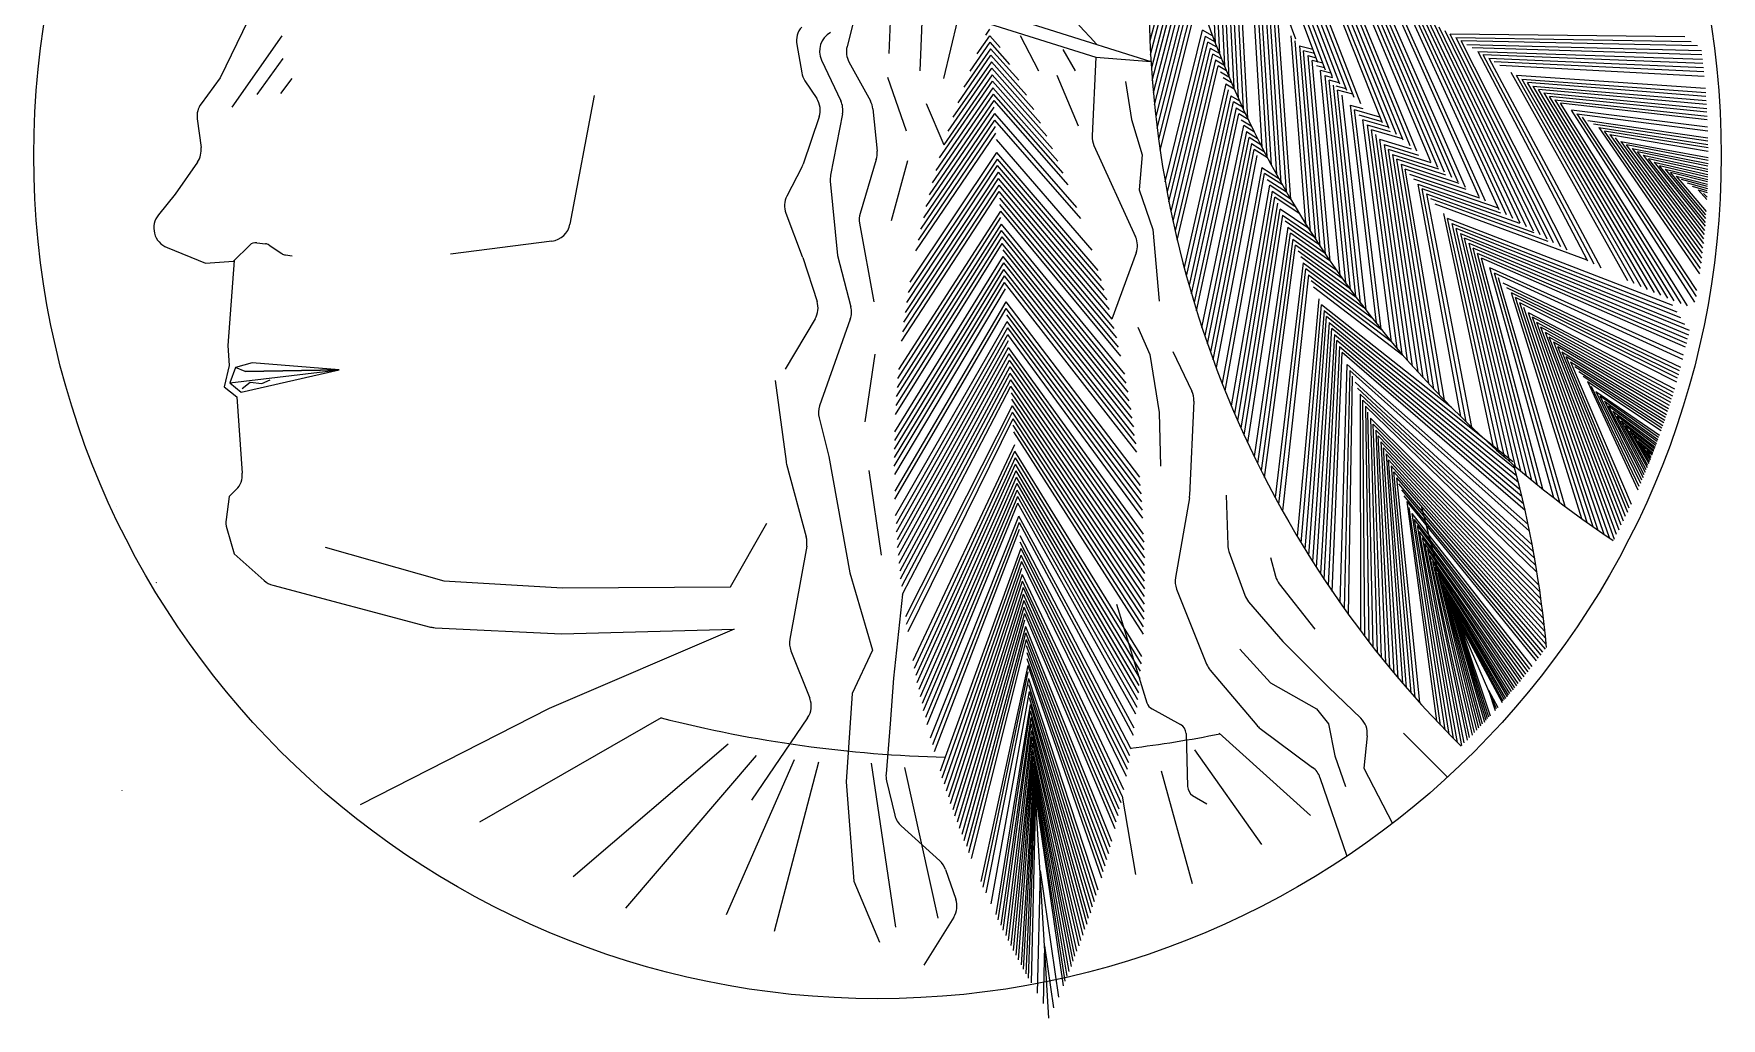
# Model space of a CAD drawing. Header units: metres. Extents: x -4 to 4, y -4.09 to 4.
# Drawn here: x -4 to 4, y -4.09 to 0.58 of the extents above; entities that cross this region are included whole.
import ezdxf

# ---------------------------------------------------------------- set-up
doc = ezdxf.new("R2010")
doc.units = ezdxf.units.M

msp = doc.modelspace()

# ---------------------------------------------------------------- linework, layer by layer
at = {"layer": '1', "color": 3}
for p, q in [((-2.733804, 1.716136), (1.29632, 0.445976)), ((-2.708936, 1.64539), (1.034698, 0.465522)), ((1.983606, 0.550928), (1.749345, 1.183522)), ((2.088061, 0.441271), (1.82767, 1.134237)), ((1.853779, 1.117808), (2.122443, 0.406594)), ((2.156639, 0.372767), (1.879888, 1.101379)), ((1.905996, 1.084951), (2.190666, 0.339745)), ((2.224539, 0.307486), (1.932105, 1.068522)), ((1.958213, 1.052094), (2.258271, 0.275954)), ((1.578425, 1.011879), (1.600302, 0.535327)), ((1.622392, 0.478889), (1.598504, 0.988462)), ((1.618584, 0.965044), (1.644499, 0.424336)), ((2.291874, 0.245115), (1.984322, 1.035665)), ((2.062648, 0.98638), (2.392009, 0.156474)), ((2.425193, 0.128133), (2.088756, 0.969951)), ((1.39384, 0.933897), (1.291391, 0.542746)), ((1.294478, 0.478038), (1.406092, 0.905587)), ((1.666634, 0.371486), (1.638663, 0.941627)), ((1.658743, 0.91821), (1.688805, 0.320188)), ((1.711019, 0.27031), (1.678822, 0.894792)), ((2.114865, 0.953523), (2.458291, 0.100358)), ((2.491311, 0.07313), (2.140973, 0.937094)), ((2.167082, 0.920665), (2.524258, 0.04643)), ((2.557139, 0.020241), (2.19319, 0.904237)), ((-2.897773, 0.820383), (-3.116743, 0.368757)), ((-0.071265, 0.80354), (-0.14442, 0.516146)), ((1.418345, 0.877278), (1.298256, 0.415587)), ((1.302659, 0.35514), (1.430598, 0.848968)), ((1.44285, 0.820659), (1.307638, 0.296488)), ((1.698902, 0.871375), (1.733284, 0.221739)), ((1.755604, 0.174375), (1.718981, 0.847958)), ((2.622715, -0.030664), (2.245408, 0.87138)), ((2.271516, 0.854951), (2.65542, -0.055407)), ((2.688075, -0.079696), (2.297625, 0.838523)), ((2.323733, 0.822094), (2.720681, -0.10354)), ((2.753243, -0.126952), (2.349842, 0.805666)), ((0.064919, 0.768013), (0.053077, 0.483804)), ((1.313146, 0.239456), (1.455103, 0.792349)), ((1.467355, 0.76404), (1.319148, 0.183895)), ((1.325612, 0.129678), (1.479608, 0.73573)), ((1.822941, 0.038725), (1.77922, 0.777706)), ((1.799299, 0.754288), (1.845525, -0.004572)), ((1.868183, -0.047001), (1.819379, 0.730871)), ((2.37595, 0.789237), (2.785762, -0.149942)), ((2.428167, 0.75638), (2.850683, -0.194691)), ((2.883087, -0.216468), (2.454276, 0.739951)), ((0.212945, 0.708803), (0.201102, 0.400909)), ((0.378734, 0.643672), (0.313602, 0.365383)), ((1.491861, 0.707421), (1.33251, 0.076694)), ((1.339818, 0.024847), (1.504113, 0.679111)), ((1.839458, 0.707454), (1.890917, -0.088612)), ((1.91373, -0.129449), (1.859537, 0.684037)), ((1.879617, 0.660619), (1.936623, -0.169549)), ((2.947794, -0.258868), (2.506493, 0.707094)), ((2.532602, 0.690666), (2.980097, -0.279505)), ((3.012369, -0.299777), (2.55871, 0.674237)), ((2.584819, 0.657809), (3.044609, -0.319688)), ((3.076819, -0.339246), (2.610927, 0.64138)), ((-2.824547, 0.566698), (-3.061388, 0.229199)), ((0.473025, 0.482152), (0.532489, 0.567662)), ((0.530431, 0.598157), (0.511529, 0.570989)), ((0.581832, 0.512276), (0.532489, 0.567662)), ((0.67608, 0.568144), (0.762948, 0.401647)), ((1.364009, -0.124653), (1.540871, 0.594183)), ((1.553124, 0.565873), (1.372773, -0.172692)), ((1.588001, 0.567658), (1.540871, 0.594183)), ((1.553124, 0.565873), (1.598397, 0.540289)), ((1.959598, -0.208948), (1.899696, 0.637202)), ((1.959935, 0.56695), (2.029026, -0.323246)), ((2.637036, 0.624952), (3.108999, -0.358457)), ((3.141149, -0.377324), (2.663145, 0.608523)), ((2.689253, 0.592095), (3.173268, -0.395854)), ((3.82773, 0.562098), (2.715362, 0.575666)), ((3.205357, -0.414052), (2.715362, 0.575666)), ((-0.382676, 0.525443), (-0.359118, 0.391951)), ((0.536192, 0.506078), (0.409056, 0.322987)), ((0.439208, 0.39998), (0.53434, 0.53687)), ((0.627953, 0.431732), (0.534341, 0.53687)), ((0.536192, 0.506078), (0.669256, 0.356515)), ((0.878772, 0.502993), (0.936684, 0.401647)), ((1.381864, -0.219926), (1.565377, 0.537564)), ((1.577629, 0.509254), (1.39127, -0.2664)), ((1.40098, -0.312158), (1.589882, 0.480945)), ((1.609028, 0.512792), (1.565377, 0.537564)), ((1.577629, 0.509254), (1.619898, 0.485161)), ((1.631014, 0.457392), (1.589882, 0.480945)), ((2.05234, -0.360136), (1.980014, 0.543533)), ((2.000094, 0.520116), (2.064216, 0.504728)), ((2.000094, 0.520116), (2.075739, -0.396459)), ((2.071955, 0.484132), (2.020173, 0.496698)), ((2.099226, -0.432238), (2.020173, 0.496698)), ((2.74147, 0.559237), (3.237416, -0.431922)), ((2.741471, 0.559237), (3.857942, 0.540891)), ((3.887845, 0.51957), (2.767579, 0.542809)), ((3.269443, -0.449469), (2.767579, 0.542809)), ((2.793688, 0.52638), (3.905826, 0.498427)), ((3.908412, 0.477726), (2.819796, 0.509952)), ((2.845905, 0.493523), (3.910871, 0.457155)), ((2.845905, 0.493523), (3.365336, -0.50021)), ((-2.818626, 0.46012), (-2.942968, 0.28841)), ((-0.265113, 0.452393), (-0.173967, 0.258707)), ((-0.135132, 0.443286), (-0.033767, 0.258987)), ((0.334557, 0.11426), (0.541748, 0.413703)), ((0.539896, 0.444495), (0.357163, 0.18076)), ((0.381873, 0.250156), (0.538044, 0.475287)), ((0.706726, 0.285509), (0.538044, 0.475287)), ((0.539896, 0.444495), (0.74105, 0.217931)), ((0.772727, 0.153212), (0.541748, 0.413703)), ((1.034698, 0.465522), (1.017431, 0.092782)), ((1.034698, 0.465522), (1.29632, 0.445976)), ((1.602134, 0.452635), (1.410985, -0.357235)), ((1.421276, -0.401668), (1.614387, 0.424326)), ((1.602135, 0.452635), (1.642383, 0.429479)), ((1.65401, 0.401418), (1.614387, 0.424326)), ((2.040252, 0.473281), (2.122799, -0.46749)), ((2.040253, 0.473281), (2.079668, 0.463606)), ((2.110835, 0.437323), (2.060332, 0.449864)), ((2.146459, -0.502234), (2.060332, 0.449864)), ((2.080412, 0.426446), (2.118565, 0.41686)), ((2.149919, 0.390461), (2.100491, 0.403029)), ((2.19404, -0.57026), (2.100491, 0.403029)), ((3.913206, 0.436721), (2.872013, 0.477095)), ((3.397234, -0.516504), (2.872013, 0.477095)), ((2.898122, 0.460666), (3.915417, 0.41643)), ((2.898122, 0.460666), (3.429097, -0.532494)), ((3.917507, 0.396289), (2.924231, 0.444238)), ((2.950339, 0.427809), (3.919477, 0.376305)), ((-3.116743, 0.368757), (-3.206668, 0.245109)), ((-2.777179, 0.365383), (-2.830468, 0.294331)), ((-0.343845, 0.353859), (-0.288087, 0.270222)), ((0.047156, 0.371304), (0.135971, 0.116699)), ((0.547303, 0.321329), (0.276811, -0.071627)), ((0.294581, -0.011638), (0.545451, 0.35212)), ((0.5436, 0.382912), (0.31377, 0.050236)), ((0.5436, 0.382912), (0.802136, 0.090916)), ((0.829572, 0.030709), (0.545452, 0.35212)), ((0.547303, 0.321328), (0.855267, -0.02768)), ((0.849816, 0.37993), (0.951162, 0.141043)), ((1.175572, 0.350974), (1.204528, 0.169999)), ((1.651145, 0.339397), (1.453781, -0.53139)), ((1.62664, 0.396016), (1.665905, 0.373201)), ((1.678074, 0.344821), (1.638892, 0.367707)), ((1.651145, 0.339397), (1.690526, 0.316272)), ((2.12057, 0.379612), (2.217961, -0.603572)), ((2.120571, 0.379612), (2.157666, 0.370064)), ((2.189217, 0.34354), (2.14065, 0.356194)), ((2.241968, -0.636434), (2.14065, 0.356194)), ((2.160729, 0.332777), (2.26606, -0.668858)), ((2.173065, 0.329523), (2.220923, 0.316896)), ((3.002556, 0.394952), (3.556181, -0.593484)), ((3.92469, 0.317358), (3.028665, 0.378523)), ((3.587853, -0.608005), (3.028665, 0.378523)), ((3.054773, 0.362095), (3.926202, 0.298068)), ((3.054773, 0.362095), (3.619483, -0.622241)), ((3.927605, 0.278968), (3.080882, 0.345666)), ((3.651067, -0.636194), (3.080882, 0.345666)), ((3.10699, 0.329238), (3.682605, -0.649868)), ((3.106991, 0.329238), (3.928902, 0.260066)), ((-1.343875, 0.283659), (-1.458114, -0.325615)), ((0.230708, 0.246962), (0.31377, 0.050236)), ((0.551007, 0.259745), (0.24497, -0.186773)), ((0.260314, -0.129945), (0.549155, 0.290537)), ((0.879412, -0.084467), (0.549155, 0.290537)), ((0.551007, 0.259745), (0.902162, -0.139831)), ((1.465137, -0.573526), (1.663398, 0.311088)), ((1.67565, 0.282778), (1.476743, -0.615145)), ((1.488593, -0.656271), (1.687903, 0.254469)), ((1.67565, 0.282778), (1.716316, 0.25863)), ((1.729675, 0.229519), (1.687903, 0.254469)), ((2.252792, 0.290128), (2.180809, 0.30936)), ((2.290238, -0.700855), (2.180809, 0.30936)), ((2.200888, 0.285943), (2.314501, -0.732436)), ((3.930095, 0.241368), (3.133099, 0.312809)), ((3.714095, -0.663265), (3.133099, 0.312809)), ((3.159207, 0.296381), (3.745535, -0.676388)), ((3.159208, 0.296381), (3.931187, 0.222883)), ((3.93218, 0.204617), (3.185316, 0.279952)), ((3.776922, -0.68924), (3.185316, 0.279952)), ((3.211425, 0.263524), (3.933077, 0.186578)), ((3.211425, 0.263524), (3.808255, -0.701822)), ((3.933881, 0.168772), (3.237533, 0.247095)), ((3.839531, -0.714137), (3.237533, 0.247095)), ((-3.224918, 0.173076), (-3.206952, 0.038337)), ((-0.276627, 0.182526), (-0.35308, -0.042055)), ((-0.16626, 0.197178), (-0.222473, -0.094107)), ((-0.021876, 0.22066), (-0.001945, 0.01962)), ((0.204916, -0.349698), (0.556563, 0.16737)), ((0.554711, 0.198162), (0.21735, -0.296531)), ((0.230677, -0.242259), (0.552859, 0.228954)), ((0.554711, 0.198162), (0.943972, -0.246868)), ((0.963235, -0.298772), (0.556563, 0.16737)), ((1.204527, 0.169999), (1.255201, 0.003501)), ((1.700155, 0.226159), (1.500681, -0.696919)), ((1.513003, -0.737108), (1.712408, 0.19785)), ((1.700156, 0.226159), (1.743358, 0.200202)), ((1.757378, 0.170665), (1.712408, 0.19785)), ((1.724661, 0.16954), (1.771748, 0.140897)), ((2.241047, 0.239108), (2.300651, 0.222554)), ((2.241047, 0.239108), (2.363276, -0.794389)), ((2.382009, 0.181673), (2.261127, 0.215691)), ((2.387787, -0.824778), (2.261127, 0.215691)), ((2.281206, 0.192273), (2.39013, 0.161211)), ((2.437053, -0.884423), (2.301285, 0.168856)), ((2.422975, 0.133683), (2.301286, 0.168856)), ((3.935223, 0.133894), (3.28975, 0.214238)), ((3.875372, -0.696707), (3.28975, 0.214238)), ((3.315859, 0.197809), (3.935766, 0.116836)), ((3.315859, 0.197809), (3.880313, -0.668639)), ((3.884967, -0.641046), (3.341967, 0.181381)), ((3.368076, 0.164952), (3.936614, 0.083521)), ((0.182481, -0.45308), (0.560266, 0.105787)), ((0.558414, 0.136579), (0.193311, -0.401853)), ((1.538329, -0.816165), (1.736913, 0.141231)), ((1.749166, 0.112921), (1.551324, -0.855063)), ((1.564534, -0.893556), (1.761419, 0.084612)), ((1.786483, 0.110884), (1.736914, 0.141231)), ((1.749166, 0.112921), (1.8016, 0.080611)), ((1.817116, 0.050061), (1.761419, 0.084612)), ((2.321365, 0.145439), (2.431129, 0.11328)), ((2.321365, 0.145439), (2.461805, -0.913693)), ((2.486634, -0.942605), (2.341444, 0.122021)), ((2.489292, 0.078108), (2.341445, 0.122021)), ((2.361524, 0.098604), (2.511541, -0.971163)), ((3.936925, 0.067281), (3.394185, 0.148524)), ((3.420293, 0.132095), (3.937165, 0.051329)), ((3.420293, 0.132095), (3.897279, -0.561359)), ((3.937338, 0.035673), (3.446402, 0.115667)), ((3.90086, -0.535906), (3.446402, 0.115667)), ((3.47251, 0.099238), (3.937448, 0.020323)), ((3.47251, 0.099238), (3.904195, -0.511046)), ((3.907292, -0.486802), (3.498619, 0.08281)), ((0.15418, -0.601857), (0.565822, 0.013412)), ((0.562118, 0.074995), (1.015389, -0.449115)), ((1.046054, -0.545548), (0.565822, 0.013412)), ((1.026333, 0.046673), (1.223655, -0.386162)), ((1.255201, 0.003501), (1.240723, -0.162996)), ((1.773671, 0.056302), (1.577955, -0.931656)), ((1.591584, -0.969374), (1.785924, 0.027993)), ((1.773671, 0.056302), (1.83305, 0.019216)), ((1.849424, -0.011945), (1.785924, 0.027993)), ((2.536523, -0.999375), (2.381603, 0.075187)), ((2.531168, 0.029517), (2.381604, 0.075187)), ((2.401683, 0.05177), (2.561578, -1.027246)), ((2.401683, 0.051769), (2.564976, 0.001205)), ((2.624686, -0.035377), (2.421762, 0.028352)), ((2.586707, -1.05478), (2.421762, 0.028352)), ((2.441842, 0.004935), (2.659167, -0.064293)), ((2.441842, 0.004935), (2.611906, -1.081983)), ((3.524727, 0.066381), (3.910161, -0.463195)), ((3.524728, 0.066381), (3.937489, -0.009428)), ((3.937428, -0.023812), (3.550836, 0.049952)), ((3.912811, -0.440245), (3.550836, 0.049952)), ((3.576944, 0.033524), (3.915253, -0.417974)), ((3.576945, 0.033524), (3.937318, -0.037857)), ((3.937163, -0.051552), (3.603053, 0.017095)), ((3.917496, -0.3964), (3.603053, 0.017095)), ((3.629162, 0.000667), (3.936965, -0.06489)), ((3.629162, 0.000667), (3.91955, -0.375542)), ((-3.223856, -0.0318), (-3.329487, -0.184378)), ((-0.358883, -0.055693), (-0.429717, -0.192934)), ((-0.005648, -0.01889), (-0.082204, -0.274948)), ((0.141892, -0.025405), (0.064919, -0.309615)), ((0.571377, -0.078963), (0.131411, -0.744395)), ((0.138436, -0.697502), (0.569525, -0.048171)), ((0.567674, -0.01738), (0.146017, -0.650002)), ((0.567674, -0.01738), (1.060297, -0.59279)), ((1.073865, -0.63944), (0.569526, -0.048171)), ((0.571377, -0.078963), (1.086791, -0.685536)), ((1.798176, -0.000317), (1.605417, -1.006719)), ((1.822682, -0.056936), (1.633681, -1.080329)), ((1.822682, -0.056936), (1.901435, -0.107552)), ((2.693923, -0.093449), (2.461921, -0.018482)), ((2.637175, -1.10886), (2.461921, -0.018482)), ((2.482001, -0.0419), (2.755191, -0.131455)), ((2.482001, -0.0419), (2.662512, -1.135415)), ((2.790727, -0.161319), (2.50208, -0.065317)), ((2.687915, -1.161651), (2.50208, -0.065317)), ((3.93673, -0.07786), (3.65527, -0.015762)), ((3.921426, -0.355418), (3.65527, -0.015762)), ((3.681379, -0.03219), (3.936461, -0.090454)), ((3.681379, -0.03219), (3.923134, -0.336044)), ((3.924684, -0.317435), (3.707487, -0.048619)), ((3.936161, -0.102661), (3.707488, -0.048619)), ((3.733596, -0.065047), (3.935836, -0.114472)), ((3.733596, -0.065047), (3.926085, -0.299606)), ((-0.22382, -0.122688), (-0.189686, -0.475404)), ((0.575081, -0.140546), (0.118932, -0.836503)), ((0.124917, -0.790718), (0.573229, -0.109754)), ((1.099105, -0.731115), (0.573229, -0.109755)), ((0.575081, -0.140546), (1.110835, -0.776204)), ((1.648104, -1.116609), (1.834934, -0.085245)), ((1.677519, -1.18816), (1.85944, -0.141864)), ((1.919832, -0.140221), (1.834935, -0.085245)), ((1.847187, -0.113555), (1.938816, -0.173345)), ((1.958428, -0.206961), (1.85944, -0.141864)), ((2.52216, -0.088734), (2.85325, -0.200469)), ((2.943552, -0.249583), (2.542239, -0.112152)), ((2.562318, -0.135569), (2.764503, -1.238491)), ((2.562319, -0.135569), (2.953588, -0.27155)), ((3.045924, -0.322483), (2.582398, -0.158986)), ((2.790153, -1.263492), (2.582398, -0.158986)), ((3.927348, -0.282571), (3.759704, -0.081476)), ((3.935487, -0.125877), (3.759705, -0.081476)), ((3.785813, -0.097904), (3.928482, -0.266342)), ((3.785813, -0.097905), (3.935121, -0.136864)), ((3.934739, -0.147424), (3.811922, -0.114333)), ((3.83803, -0.130762), (3.934347, -0.157546)), ((3.933948, -0.167218), (3.864139, -0.14719)), ((-3.329487, -0.184378), (-3.408336, -0.281518)), ((0.113435, -0.881779), (0.576933, -0.171338)), ((1.122005, -0.820834), (0.576933, -0.171338)), ((0.578785, -0.20213), (1.132637, -0.865029)), ((1.142752, -0.908811), (0.580637, -0.232921)), ((1.240723, -0.162996), (1.305874, -0.35121)), ((1.871692, -0.170174), (1.692503, -1.223442)), ((1.707668, -1.258405), (1.883945, -0.198483)), ((1.896198, -0.226793), (1.72301, -1.293054)), ((1.871692, -0.170174), (1.978714, -0.241112)), ((1.999727, -0.275848), (1.883945, -0.198483)), ((2.602477, -0.182403), (2.815859, -1.288193)), ((2.602478, -0.182404), (3.112065, -0.364845)), ((3.179291, -0.408149), (2.622557, -0.205821)), ((2.642637, -0.229238), (3.362521, -0.494825)), ((3.890247, -0.163619), (3.931912, -0.209694)), ((3.890248, -0.163619), (3.933545, -0.176429)), ((3.932537, -0.197642), (3.916356, -0.180047)), ((-0.434304, -0.274398), (-0.356351, -0.479025)), ((0.09599, -1.058286), (0.58434, -0.294504)), ((0.582488, -0.263713), (0.099701, -1.014805)), ((0.582488, -0.263713), (1.15237, -0.952202)), ((1.738527, -1.327394), (1.90845, -0.255102)), ((1.920703, -0.283412), (1.754216, -1.361429)), ((2.044179, -0.347304), (1.90845, -0.255102)), ((1.920703, -0.283412), (2.067767, -0.384161)), ((2.092382, -0.421881), (1.932956, -0.311721)), ((2.682795, -0.276073), (2.91921, -1.384051)), ((3.770721, -0.711827), (2.702875, -0.29949)), ((2.945169, -1.407291), (2.702875, -0.29949)), ((-0.084828, -0.321223), (-0.017976, -0.694482)), ((0.589896, -0.386879), (0.087273, -1.1864)), ((0.089788, -1.144068), (0.588044, -0.356088)), ((0.586192, -0.325296), (0.09269, -1.101367)), ((0.586192, -0.325296), (1.170178, -1.037884)), ((1.178399, -1.080209), (0.588044, -0.356088)), ((0.589896, -0.386879), (1.186184, -1.122208)), ((1.305874, -0.35121), (1.33483, -0.691443)), ((1.945208, -0.340031), (1.786097, -1.428606)), ((1.802283, -1.461755), (1.957461, -0.36834)), ((1.969713, -0.39665), (1.81863, -1.494617)), ((1.945208, -0.340031), (2.118133, -0.460563)), ((2.145149, -0.500326), (1.957461, -0.36834)), ((1.969714, -0.39665), (2.173586, -0.541311)), ((2.722954, -0.322907), (3.789615, -0.741155)), ((2.722954, -0.322907), (2.97117, -1.430247)), ((3.808222, -0.770482), (2.743034, -0.346325)), ((2.997212, -1.45292), (2.743034, -0.346325)), ((2.763113, -0.369742), (3.826544, -0.799808)), ((2.763113, -0.369742), (3.023294, -1.475313)), ((3.04941, -1.497426), (2.783192, -0.393159)), ((3.848838, -0.830876), (2.783193, -0.393159)), ((-3.368141, -0.437264), (-3.18573, -0.51093)), ((-3.05282, -0.5023), (-2.976181, -0.42566)), ((-2.943083, -0.414235), (-2.90178, -0.419241)), ((-2.884405, -0.425669), (-2.824308, -0.465733)), ((-2.807081, -0.472142), (-2.774615, -0.476201)), ((-1.543684, -0.406374), (-2.024656, -0.468037)), ((-0.189686, -0.475404), (-0.126384, -0.718062)), ((0.081949, -1.311336), (0.595451, -0.479254)), ((0.085135, -1.228382), (0.591747, -0.417671)), ((1.193545, -1.163897), (0.591748, -0.417671)), ((0.593599, -0.448463), (1.200493, -1.205286)), ((1.207041, -1.246386), (0.595451, -0.479254)), ((1.2265, -0.462209), (1.110835, -0.776204)), ((1.835133, -1.527194), (1.981966, -0.424959)), ((2.203632, -0.583687), (1.981966, -0.424959)), ((1.994219, -0.453269), (2.235521, -0.627664)), ((2.803272, -0.416576), (3.07556, -1.519263)), ((2.803272, -0.416577), (3.844444, -0.850976)), ((3.101741, -1.540826), (2.823351, -0.439994)), ((3.839987, -0.870866), (2.823352, -0.439994)), ((2.843431, -0.463411), (3.835472, -0.89054)), ((2.843431, -0.463411), (3.127948, -1.562114)), ((-3.18573, -0.51093), (-3.05282, -0.5023)), ((-3.049546, -0.499088), (-3.079151, -0.901719)), ((-0.354713, -0.483666), (-0.28663, -0.692778)), ((0.080159, -1.393023), (0.599155, -0.540838)), ((0.597303, -0.510046), (0.080884, -1.352332)), ((0.597303, -0.510046), (1.213198, -1.28721)), ((1.218974, -1.327766), (0.599155, -0.540838)), ((2.018724, -0.509888), (1.88556, -1.623253)), ((1.902665, -1.654724), (2.030976, -0.538197)), ((2.269545, -0.673502), (2.006471, -0.481578)), ((2.018724, -0.509888), (2.306079, -0.721532)), ((2.345614, -0.772187), (2.030977, -0.538197)), ((3.154181, -1.583131), (2.86351, -0.486828)), ((3.830903, -0.909992), (2.863511, -0.486828)), ((3.821624, -0.948207), (2.903669, -0.533663)), ((3.206708, -1.624355), (2.903669, -0.533663)), ((2.923749, -0.55708), (3.816923, -0.966958)), ((2.923749, -0.55708), (3.232996, -1.644566)), ((0.079701, -1.47352), (0.602859, -0.602421)), ((0.601007, -0.571629), (0.079767, -1.433416)), ((0.60471, -0.633212), (0.079953, -1.513345)), ((0.601007, -0.571629), (1.224378, -1.368062)), ((1.229418, -1.408107), (0.602859, -0.602421)), ((2.043229, -0.566507), (1.919913, -1.685924)), ((2.043229, -0.566507), (2.388818, -0.826045)), ((2.43663, -0.883919), (2.055482, -0.594816)), ((2.067735, -0.623126), (2.490442, -0.946999)), ((3.259296, -1.66451), (2.943828, -0.580498)), ((2.963908, -0.603915), (3.807423, -1.003713)), ((3.802634, -1.021705), (2.983987, -0.627332)), ((0.608414, -0.694796), (0.081389, -1.592181)), ((0.608414, -0.694796), (1.242434, -1.526806)), ((2.09224, -0.679745), (1.990278, -1.808067)), ((2.008199, -1.837947), (2.104492, -0.708054)), ((2.721332, -1.195588), (2.104493, -0.708054)), ((3.004067, -0.650749), (3.338234, -1.722757)), ((3.004067, -0.65075), (3.797827, -1.039431)), ((3.793007, -1.056885), (3.024146, -0.674167)), ((3.364547, -1.741647), (3.024146, -0.674167)), ((3.044225, -0.697584), (3.390854, -1.760278)), ((3.044226, -0.697584), (3.788179, -1.07406)), ((-0.295807, -0.774917), (-0.438369, -1.014218)), ((-0.128891, -0.776711), (-0.274352, -1.187119)), ((0.08256, -1.631205), (0.610266, -0.725587)), ((0.08578, -1.708499), (0.61397, -0.787171)), ((1.246096, -1.565914), (0.610266, -0.725588)), ((0.612118, -0.756379), (1.24943, -1.604803)), ((1.252442, -1.643479), (0.61397, -0.787171)), ((2.116745, -0.736364), (2.026245, -1.867568)), ((2.044414, -1.89693), (2.128998, -0.764673)), ((2.14125, -0.792983), (2.062703, -1.926037)), ((2.116745, -0.736364), (3.011919, -1.451458)), ((3.021017, -1.484978), (2.128998, -0.764673)), ((2.14125, -0.792983), (3.029842, -1.518411)), ((3.417152, -1.778648), (3.064305, -0.721001)), ((3.084384, -0.744419), (3.443436, -1.79676)), ((3.084385, -0.744419), (3.778524, -1.107547)), ((3.773709, -1.123845), (3.104464, -0.767836)), ((3.469702, -1.814613), (3.104464, -0.767836)), ((3.124543, -0.791253), (3.491608, -1.82005)), ((3.124544, -0.791253), (3.768909, -1.139838)), ((0.615821, -0.817962), (0.087819, -1.746777)), ((0.090137, -1.784817), (0.617673, -0.848754)), ((0.619525, -0.879546), (0.092729, -1.822622)), ((0.615822, -0.817963), (1.25514, -1.681943)), ((1.257527, -1.720203), (0.617673, -0.848754)), ((1.233484, -0.814506), (1.291396, -0.944808)), ((2.081108, -1.954887), (2.153503, -0.821292)), ((2.165755, -0.849602), (2.099627, -1.983483)), ((2.118256, -2.011825), (2.178008, -0.877911)), ((3.038399, -1.551756), (2.153503, -0.821292)), ((2.165756, -0.849602), (3.04669, -1.585012)), ((3.054717, -1.618176), (2.178008, -0.877911)), ((3.503214, -1.797609), (3.144623, -0.81467)), ((3.764132, -1.155517), (3.144623, -0.814671)), ((3.164702, -0.838088), (3.759382, -1.170876)), ((3.164702, -0.838088), (3.514405, -1.775631)), ((3.754668, -1.185907), (3.184782, -0.861505)), ((3.525181, -1.754139), (3.184782, -0.861505)), ((-3.079151, -0.901719), (-3.07323, -0.996455)), ((-0.012055, -0.943166), (-0.059423, -1.262902)), ((0.09559, -1.860196), (0.621377, -0.910337)), ((0.623229, -0.941129), (0.098717, -1.897543)), ((1.261393, -1.796119), (0.621377, -0.910337)), ((0.623229, -0.941129), (1.262882, -1.833783)), ((1.291396, -0.944808), (1.33483, -1.219891)), ((1.399981, -0.93033), (1.490337, -1.117498)), ((2.190261, -0.90622), (2.136992, -2.039914)), ((2.155833, -2.067751), (2.202513, -0.93453)), ((2.190261, -0.906221), (3.062484, -1.651248)), ((3.069993, -1.684225), (2.202514, -0.93453)), ((3.204861, -0.884922), (3.535546, -1.733153)), ((3.204861, -0.884923), (3.749994, -1.200604)), ((3.745368, -1.214958), (3.224941, -0.90834)), ((3.545502, -1.712695), (3.224941, -0.90834)), ((3.24502, -0.931757), (3.740796, -1.228962)), ((3.24502, -0.931757), (3.555052, -1.692783)), ((3.564199, -1.673436), (3.265099, -0.955174)), ((3.736285, -1.242609), (3.2651, -0.955174)), ((-3.07323, -0.996455), (-3.096914, -1.097113)), ((-3.043442, -1.006556), (-3.070352, -1.078317)), ((-3.070352, -1.078317), (-2.55233, -1.017769)), ((-2.964954, -0.984131), (-3.043442, -1.006556)), ((-2.99747, -1.025618), (-3.043442, -1.006556)), ((-3.016532, -1.123167), (-2.55233, -1.017769)), ((-2.99747, -1.025618), (-2.55233, -1.017769)), ((-2.55233, -1.017769), (-2.99747, -1.025618)), ((-2.55233, -1.017769), (-2.964954, -0.984131)), ((0.102104, -1.934666), (0.625081, -0.97192)), ((0.626932, -1.002712), (0.105749, -1.971567)), ((0.109646, -2.008251), (0.628784, -1.033504)), ((1.264081, -1.871255), (0.625081, -0.971921)), ((0.626933, -1.002712), (1.264995, -1.908537)), ((1.265629, -1.945632), (0.628784, -1.033504)), ((2.193812, -2.12267), (2.227019, -0.991149)), ((2.239271, -1.019458), (2.212944, -2.149753)), ((3.084249, -1.749887), (2.227019, -0.991149)), ((2.239271, -1.019459), (3.091001, -1.782567)), ((3.285179, -0.978592), (3.731842, -1.25589)), ((3.285179, -0.978592), (3.572948, -1.654675)), ((3.727474, -1.268797), (3.305259, -1.002009)), ((3.325338, -1.025426), (3.723187, -1.281321)), ((-3.096915, -1.097113), (-3.037704, -1.144481)), ((-3.070352, -1.078317), (-3.016532, -1.123167)), ((-3.012056, -1.104873), (-2.973973, -1.075445)), ((-2.973973, -1.075445), (-2.918579, -1.082369)), ((-2.918579, -1.082369), (-2.878764, -1.065059)), ((-0.485738, -1.067508), (-0.433315, -1.451944)), ((0.630636, -1.064295), (0.113791, -2.044719)), ((0.118182, -2.080973), (0.632488, -1.095087)), ((0.630636, -1.064296), (1.265986, -1.982542)), ((1.26607, -2.019268), (0.632488, -1.095087)), ((2.232166, -2.176585), (2.251524, -1.047768)), ((2.263777, -1.076078), (3.103766, -1.847616)), ((3.109784, -1.879981), (2.276029, -1.104387)), ((3.718989, -1.293456), (3.345418, -1.048844)), ((3.365497, -1.072261), (3.714887, -1.30519)), ((3.365497, -1.072261), (3.604037, -1.58582)), ((3.610855, -1.570234), (3.385576, -1.095678)), ((3.405656, -1.119095), (3.617301, -1.555326)), ((3.405656, -1.119096), (3.707, -1.327425)), ((-3.037704, -1.144481), (-3.011404, -1.507427)), ((0.638044, -1.187462), (0.132785, -2.188476)), ((0.63434, -1.125879), (1.265887, -2.055814)), ((1.265439, -2.092178), (0.636192, -1.156671)), ((0.638044, -1.187462), (1.264731, -2.128365)), ((1.500179, -1.165513), (1.479901, -1.611622)), ((2.288282, -1.132696), (2.290338, -2.255578)), ((2.288282, -1.132697), (3.115563, -1.912234)), ((2.309885, -2.281408), (2.300534, -1.161006)), ((3.121104, -1.944373), (2.300535, -1.161006)), ((2.312787, -1.189315), (2.329503, -2.306987)), ((2.312787, -1.189316), (3.126411, -1.976396)), ((3.70323, -1.337907), (3.425735, -1.142513)), ((3.62338, -1.541111), (3.425735, -1.142513)), ((3.445814, -1.16593), (3.629097, -1.527599)), ((3.445815, -1.16593), (3.699585, -1.347952)), ((3.696074, -1.35755), (3.465894, -1.189347)), ((3.634457, -1.514803), (3.465894, -1.189347)), ((-0.277111, -1.24478), (-0.231133, -1.428691)), ((0.138118, -2.223896), (0.639895, -1.218254)), ((0.641747, -1.249045), (0.143678, -2.25911)), ((1.263766, -2.164375), (0.639896, -1.218254)), ((0.641747, -1.249046), (1.262548, -2.200207)), ((1.261081, -2.235865), (0.643599, -1.279837)), ((1.33483, -1.219891), (1.342069, -1.473256)), ((2.349189, -2.332315), (2.32504, -1.217625)), ((2.337292, -1.245934), (2.368938, -2.357392)), ((2.337293, -1.245935), (3.136332, -2.040081)), ((3.140952, -2.071737), (2.349545, -1.274244)), ((2.388746, -2.382217), (2.349545, -1.274244)), ((3.485973, -1.212764), (3.639465, -1.50273)), ((3.485974, -1.212765), (3.692704, -1.366691)), ((3.689482, -1.375365), (3.506053, -1.236182)), ((3.644127, -1.491391), (3.506053, -1.236182)), ((3.526132, -1.259599), (3.648446, -1.480794)), ((3.526133, -1.259599), (3.686417, -1.383559)), ((0.645451, -1.310629), (1.259368, -2.271347)), ((2.361798, -1.302553), (2.408609, -2.40679)), ((2.361798, -1.302554), (3.145347, -2.103263)), ((3.14952, -2.134657), (2.37405, -1.330863)), ((2.428522, -2.43111), (2.37405, -1.330863)), ((2.386303, -1.359172), (2.448482, -2.455177)), ((2.386303, -1.359173), (3.153475, -2.165914)), ((3.652427, -1.470945), (3.546212, -1.283016)), ((3.683517, -1.391263), (3.546212, -1.283017)), ((3.566291, -1.306434), (3.656077, -1.461851)), ((3.566292, -1.306434), (3.680789, -1.398464)), ((3.678241, -1.405151), (3.586371, -1.329851)), ((3.659398, -1.453517), (3.586371, -1.329851)), ((3.60645, -1.353268), (3.662396, -1.445948)), ((3.606451, -1.353269), (3.675883, -1.411309)), ((-0.231133, -1.428691), (-0.130476, -1.979347)), ((0.649155, -1.372212), (0.168118, -2.397936)), ((0.174761, -2.432139), (0.651006, -1.403004)), ((0.652858, -1.433795), (0.181611, -2.466141)), ((1.252786, -2.376748), (0.651007, -1.403004)), ((0.652858, -1.433795), (1.250123, -2.411534)), ((2.468481, -2.478988), (2.398555, -1.387482)), ((3.157213, -2.19703), (2.398556, -1.387482)), ((2.410808, -1.415791), (2.488517, -2.502545)), ((2.410808, -1.415792), (3.160738, -2.228003)), ((3.665074, -1.439146), (3.626529, -1.376685)), ((3.673721, -1.416926), (3.62653, -1.376686)), ((3.671765, -1.421988), (3.646609, -1.400103)), ((3.667436, -1.433115), (3.646609, -1.400103)), ((-0.430778, -1.464485), (-0.337649, -1.809612)), ((-0.04166, -1.493822), (0.01755, -1.896453)), ((0.188664, -2.499942), (0.65471, -1.464587)), ((0.656562, -1.495378), (0.195917, -2.533544)), ((1.24723, -2.446145), (0.65471, -1.464587)), ((0.656562, -1.495379), (1.244112, -2.480583)), ((3.164052, -2.258827), (2.423061, -1.444101)), ((2.508585, -2.525846), (2.423061, -1.444101)), ((2.435313, -1.47241), (2.528678, -2.548889)), ((2.435314, -1.472411), (3.167157, -2.289499)), ((3.170058, -2.320013), (2.447566, -1.50072)), ((2.548791, -2.571674), (2.447566, -1.50072)), ((-3.040432, -1.585365), (-3.07323, -1.618164)), ((0.203367, -2.566944), (0.658414, -1.52617)), ((0.660266, -1.556962), (0.211011, -2.600144)), ((0.218845, -2.633144), (0.662117, -1.587753)), ((1.240771, -2.514846), (0.658414, -1.52617)), ((0.660266, -1.556962), (1.23721, -2.548934)), ((1.233433, -2.582846), (0.662118, -1.587754)), ((2.459819, -1.529029), (2.56892, -2.594199)), ((2.459819, -1.52903), (3.165374, -2.341861)), ((3.154593, -2.356363), (2.472071, -1.557339)), ((2.484324, -1.585649), (3.143938, -2.370561)), ((-3.07323, -1.618164), (-3.088118, -1.727343)), ((0.663969, -1.618545), (0.226866, -2.665941)), ((0.235071, -2.698538), (0.665821, -1.649337)), ((0.663969, -1.618545), (1.229443, -2.616582)), ((1.225243, -2.650142), (0.665821, -1.649337)), ((1.4785, -1.624361), (1.412134, -2.002647)), ((1.653346, -1.610797), (1.660124, -1.84802)), ((3.133418, -2.384449), (2.496577, -1.613958)), ((2.508829, -1.642267), (2.649468, -2.681676)), ((2.508829, -1.642268), (3.123042, -2.398024)), ((2.669581, -2.702881), (2.521082, -1.670577)), ((2.850358, -2.716498), (2.580203, -1.669635)), ((-0.697486, -2.046222), (-0.524769, -1.744502)), ((0.25202, -2.763123), (0.669525, -1.71092)), ((0.671377, -1.741712), (0.260757, -2.795111)), ((1.216226, -2.716726), (0.669525, -1.71092)), ((0.671377, -1.741712), (1.211415, -2.749748)), ((2.533334, -1.698886), (2.689672, -2.723817)), ((2.533335, -1.698887), (3.102759, -2.42421)), ((3.092871, -2.436813), (2.545587, -1.727196)), ((2.709734, -2.744481), (2.545587, -1.727196)), ((2.55784, -1.755505), (2.729758, -2.764871)), ((2.55784, -1.755506), (3.083165, -2.449081)), ((-3.085035, -1.768854), (-3.049546, -1.890532)), ((0.269664, -2.826893), (0.673229, -1.772503)), ((0.675081, -1.803295), (1.199181, -2.811351)), ((1.195814, -2.847721), (0.676932, -1.834087)), ((2.749737, -2.784985), (2.570092, -1.783815)), ((3.073651, -2.461011), (2.570093, -1.783815)), ((2.582345, -1.812124), (2.768694, -2.799685)), ((2.582345, -1.812125), (3.06434, -2.472595)), ((-3.049546, -1.890532), (-2.907473, -2.016819)), ((-2.618313, -1.857803), (-2.055673, -2.017436)), ((-0.33579, -1.853449), (-0.415532, -2.294687)), ((0.306927, -2.951951), (0.680636, -1.89567)), ((0.678784, -1.864878), (0.321434, -2.854376)), ((0.678784, -1.864878), (1.190234, -2.880009)), ((1.18447, -2.912109), (0.680636, -1.89567)), ((1.666104, -1.879339), (1.741237, -2.085955)), ((1.863277, -1.907596), (1.886975, -1.996464)), ((2.782015, -2.786449), (2.594597, -1.840434)), ((3.055241, -2.48383), (2.594598, -1.840434)), ((2.60685, -1.868743), (2.794784, -2.773642)), ((2.60685, -1.868744), (3.046365, -2.494708)), ((3.037722, -2.505225), (2.619103, -1.897053)), ((2.807002, -2.761276), (2.619103, -1.897053)), ((-0.130476, -1.979347), (-0.023897, -2.346451)), ((0.682488, -1.926461), (0.316634, -2.982691)), ((0.32649, -3.013218), (0.68434, -1.957253)), ((0.686191, -1.988045), (0.336492, -3.043531)), ((0.682488, -1.926462), (1.178526, -2.94402)), ((0.686192, -1.988045), (1.16611, -3.007266)), ((2.631355, -1.925362), (2.818668, -2.749366)), ((2.631356, -1.925363), (3.029324, -2.515374)), ((2.829783, -2.737925), (2.643608, -1.953671)), ((3.02118, -2.525149), (2.643608, -1.953672)), ((2.655861, -1.981981), (2.840346, -2.726966)), ((2.655861, -1.981982), (3.013304, -2.534543)), ((-2.866666, -2.038738), (-2.118322, -2.237163)), ((-2.055673, -2.017436), (-1.493033, -2.051456)), ((-1.493033, -2.051456), (-0.697486, -2.046222)), ((0.346635, -3.073627), (0.688043, -2.018836)), ((0.689895, -2.049628), (0.356916, -3.103504)), ((1.159645, -3.038597), (0.688043, -2.018837)), ((0.689895, -2.049628), (1.153013, -3.069729)), ((1.417782, -2.057066), (1.560451, -2.413738)), ((1.904796, -2.032262), (2.073208, -2.24783)), ((3.005705, -2.54355), (2.668114, -2.010291)), ((2.85982, -2.706535), (2.680366, -2.0386)), ((2.998395, -2.552162), (2.680366, -2.038601)), ((2.868734, -2.697086), (2.692618, -2.066909)), ((2.991387, -2.560374), (2.692619, -2.06691)), ((0.118182, -2.080973), (0.075242, -2.479478)), ((0.36733, -3.133161), (0.691747, -2.08042)), ((0.693599, -2.111211), (0.377874, -3.162596)), ((0.388543, -3.191804), (0.695451, -2.142003)), ((1.146218, -3.100662), (0.691747, -2.08042)), ((0.693599, -2.111212), (1.139264, -3.131391)), ((1.132155, -3.161914), (0.695451, -2.142003)), ((1.13381, -2.128957), (1.277627, -2.596363)), ((1.759291, -2.11686), (1.921189, -2.305742)), ((2.704871, -2.095219), (2.877099, -2.688161)), ((2.704871, -2.09522), (2.984691, -2.568176)), ((2.978321, -2.575561), (2.717124, -2.123529)), ((2.884918, -2.679768), (2.717124, -2.123529)), ((2.972288, -2.58252), (2.729377, -2.151839)), ((2.892191, -2.671916), (2.729377, -2.151839)), ((0.697302, -2.172794), (0.399333, -3.220786)), ((0.41024, -3.249538), (0.699154, -2.203586)), ((0.701006, -2.234378), (0.421259, -3.278056)), ((0.697303, -2.172795), (1.124894, -3.19223)), ((0.701006, -2.234378), (1.109934, -3.252222)), ((2.898921, -2.664613), (2.741629, -2.180147)), ((2.966606, -2.589045), (2.741629, -2.180148)), ((2.753882, -2.208458), (2.961287, -2.595127)), ((2.753882, -2.208458), (2.905109, -2.657865)), ((2.934385, -2.625507), (2.753882, -2.208458)), ((-2.097541, -2.240385), (-1.498235, -2.269478)), ((-0.680058, -2.246687), (-1.556619, -2.623845)), ((-1.498235, -2.269478), (-0.680058, -2.246687)), ((0.432386, -3.306339), (0.702858, -2.265169)), ((0.70471, -2.295961), (0.443615, -3.334383)), ((1.102242, -3.281894), (0.702858, -2.26517)), ((0.70471, -2.295961), (1.094416, -3.311343)), ((1.921189, -2.305742), (2.138359, -2.522912)), ((-0.410098, -2.349297), (-0.320748, -2.574871)), ((-0.023897, -2.346452), (-0.120211, -2.551868)), ((1.086459, -3.340568), (0.706562, -2.326753)), ((0.708414, -2.357545), (1.078376, -3.369564)), ((1.070172, -3.398327), (0.710266, -2.388336)), ((1.718497, -2.341937), (1.863277, -2.501195)), ((0.075242, -2.479478), (0.060764, -2.696648)), ((0.712117, -2.419128), (0.48946, -3.444103)), ((0.501125, -3.4709), (0.713969, -2.449919)), ((0.712117, -2.419128), (1.061851, -3.426854)), ((1.57696, -2.441193), (1.797932, -2.702341)), ((-0.120211, -2.551868), (-0.149167, -2.971731)), ((0.715821, -2.480711), (0.512862, -3.497437)), ((0.719525, -2.542294), (0.536524, -3.549709)), ((0.715821, -2.480711), (1.044879, -3.483176)), ((1.036238, -3.510964), (0.717673, -2.511503)), ((0.719525, -2.542295), (1.027502, -3.538495)), ((1.863277, -2.501195), (2.080447, -2.624258)), ((2.13836, -2.522912), (2.29123, -2.669903)), ((2.896135, -2.53713), (2.940104, -2.619102)), ((2.896135, -2.53713), (2.928196, -2.632408)), ((-1.556619, -2.623845), (-2.452741, -3.080255)), ((0.723228, -2.603877), (0.560393, -3.600883)), ((0.572389, -3.626044), (0.72508, -2.634669)), ((1.018676, -3.565765), (0.721377, -2.573086)), ((0.723228, -2.603878), (1.009765, -3.592768)), ((1.000776, -3.619498), (0.72508, -2.634669)), ((1.301549, -2.625595), (1.436792, -2.69906)), ((2.080447, -2.624258), (2.138359, -2.696648)), ((-1.02508, -2.667577), (-1.886332, -3.162797)), ((-0.331156, -2.668116), (-0.597985, -3.058599)), ((0.060764, -2.696648), (0.040436, -2.933814)), ((0.726932, -2.665461), (0.584416, -3.650914)), ((0.596466, -3.675486), (0.728784, -2.696252)), ((0.726932, -2.665461), (0.991716, -3.645949)), ((0.982591, -3.672113), (0.728784, -2.696253)), ((1.8146, -2.717993), (2.062814, -2.902563)), ((2.13836, -2.696648), (2.167315, -2.848667)), ((-0.707459, -2.792752), (-1.442505, -3.422036)), ((0.730636, -2.727044), (0.608531, -3.699755)), ((0.620604, -3.723714), (0.732487, -2.757835)), ((0.734339, -2.788627), (0.632676, -3.747354)), ((0.730636, -2.727044), (0.973407, -3.697984)), ((0.964172, -3.723555), (0.732488, -2.757836)), ((0.734339, -2.788628), (0.954895, -3.748817)), ((1.462905, -2.741568), (1.47012, -2.994112)), ((1.619303, -2.739871), (2.052927, -3.13119)), ((2.32135, -2.75264), (2.304857, -2.906579)), ((2.493071, -2.740082), (2.702224, -2.949235)), ((-0.575257, -2.845633), (-1.193964, -3.570102)), ((-0.395461, -2.866786), (-0.718035, -3.601831)), ((-0.279123, -2.877362), (-0.490647, -3.681153)), ((0.321434, -2.854376), (0.297373, -2.921)), ((0.644736, -3.770669), (0.736191, -2.819419)), ((0.656777, -3.793651), (0.738043, -2.85021)), ((0.945581, -3.773764), (0.736191, -2.819419)), ((0.93624, -3.798384), (0.738043, -2.850211)), ((1.199181, -2.811351), (1.201206, -2.815247)), ((1.502965, -2.819193), (1.820251, -3.268681)), ((2.167315, -2.848667), (2.217989, -2.993448)), ((-0.030583, -2.88265), (0.085755, -3.66)), ((0.12806, -2.903802), (0.286703, -3.617695)), ((0.668787, -3.81629), (0.739895, -2.881002)), ((0.741747, -2.911793), (0.680757, -3.838576)), ((0.692674, -3.860502), (0.743598, -2.942586)), ((0.926881, -3.822669), (0.739895, -2.881003)), ((0.741747, -2.911794), (0.917511, -3.846609)), ((0.908142, -3.870194), (0.743599, -2.942586)), ((1.344322, -2.919667), (1.492389, -3.453764)), ((2.097739, -2.950377), (2.225698, -3.323592)), ((2.304857, -2.906579), (2.441267, -3.16863)), ((-0.149167, -2.97173), (-0.112972, -3.442266)), ((0.042862, -2.965818), (0.08247, -3.129909)), ((0.704528, -3.882055), (0.74545, -2.973378)), ((0.716306, -3.903224), (0.747302, -3.004168)), ((0.749154, -3.034961), (0.727994, -3.923996)), ((0.898783, -3.893411), (0.745451, -2.973378)), ((0.889445, -3.91625), (0.747302, -3.004169)), ((0.749154, -3.034961), (0.880138, -3.938696)), ((0.812769, -4.092731), (0.749154, -3.034961)), ((1.159645, -3.038597), (1.222696, -3.41146)), ((1.49407, -3.035373), (1.561226, -3.076322)), ((0.11265, -3.180655), (0.295017, -3.345374)), ((0.322526, -3.386985), (0.371009, -3.527586)), ((0.770654, -3.392451), (0.756807, -3.974237)), ((0.770654, -3.392451), (0.857543, -3.99195)), ((-0.112972, -3.442266), (0.010091, -3.731826)), ((0.3614, -3.612978), (0.220023, -3.840411)), ((0.792154, -3.749941), (0.785649, -4.02322)), ((0.792154, -3.749941), (0.834768, -4.043963))]:
    msp.add_line(p, q, dxfattribs=at)
msp.add_circle((0, 0), 4, dxfattribs=at)
for centre, radius, start, end in [((-4.165151, -4.155603), 7, 41.991352, 53.547379), ((6.267325, 2.329456), 5, 193.636368, 236.229938), ((6.287149, 0.74867), 5, 176.112346, 225.242081), ((-0.284197, 0.542821), 0.1, 138.814075, 190.007976), ((-0.174631, 0.494972), 0.1, 118.762758, 205.201127), ((-0.04751, 0.491478), 0.1, 165.718904, 208.810792), ((-0.26064, 0.409329), 0.1, 190.007976, 213.690062), ((-3.125795, 0.186292), 0.1, 143.972627, 187.594665), ((-0.371292, 0.214752), 0.1, 341.200118, 393.690062), ((-0.264449, 0.216127), 0.1, 349.077195, 385.201127), ((-0.121388, 0.210795), 0.1, 5.661818, 28.810792), ((1.117324, 0.088155), 0.1, 177.347764, 204.507408), ((-3.306075, 0.025121), 0.1, 325.304822, 367.594665), ((-0.101457, 0.009755), 0.1, 343.354367, 365.661818), ((-0.447745, -0.009829), 0.1, 332.700425, 341.200118), ((-0.124285, -0.113055), 0.1, 169.077195, 185.52754), ((-0.340855, -0.238799), 0.1, 152.700425, 200.854455), ((-3.330695, -0.34454), 0.1, 140.933325, 248.008877), ((0.013605, -0.303593), 0.1, 163.354367, 190.154267), ((-1.556401, -0.307186), 0.1, 277.305756, 349.380346), ((1.132664, -0.427643), 0.1, 339.777871, 384.507408), ((-2.947896, -0.453944), 0.04, 83.088773, 135), ((-2.906593, -0.458951), 0.04, 56.309932, 83.088773), ((-2.80212, -0.432451), 0.04, 236.309932, 262.874987), ((-0.4498, -0.514625), 0.1, 18.034282, 20.854455), ((-0.381717, -0.723736), 0.1, 329.215856, 378.034282), ((-0.223145, -0.743305), 0.1, 340.484127, 374.620873), ((1.400282, -1.160973), 0.1, 357.397441, 385.769328), ((-0.180097, -1.220526), 0.1, 160.484127, 194.036249), ((-3.111142, -1.514655), 0.1, 314.999942, 364.144638), ((-0.334232, -1.438433), 0.1, 187.765166, 195.101097), ((-1.808935, -2.77787), 5, 5.095162, 15.164676), ((-3.6085, -1.664753), 0.001, 175.030348, 204.765859), ((-3.6085, -1.664753), 0.001, 175.030348, 204.765859), ((1.380005, -1.607081), 0.1, 350.049368, 357.397441), ((-2.989035, -1.740854), 0.1, 172.234796, 196.260185), ((-0.434196, -1.835664), 0.1, 349.75591, 375.101097), ((1.760083, -1.845164), 0.1, 181.636577, 199.983098), ((1.983599, -1.970698), 0.1, 194.931417, 217.998718), ((-3.418995, -2.025624), 0.001, 210.645124, 337.166336), ((-2.841036, -1.942078), 0.1, 228.366467, 255.149654), ((1.51063, -2.019927), 0.1, 170.049368, 201.801411), ((1.835216, -2.051781), 0.1, 199.983098, 220.601308), ((-2.092692, -2.140503), 0.1, 255.149654, 267.220826), ((-0.317126, -2.312471), 0.1, 169.75591, 201.608479), ((1.653299, -2.376599), 0.1, 201.801411, 220.236349), ((-0.41372, -2.611697), 0.1, 325.653909, 381.608479), ((1.325416, -2.581659), 0.05, 197.102729, 241.488754), ((0.467342, 3.143849), 6, 255.597216, 268.606545), ((1.412925, -2.742996), 0.05, 1.636577, 61.488754), ((1.87427, -2.637747), 0.1, 220.236349, 233.365901), ((2.221919, -2.741986), 0.1, 353.88451, 406.123286), ((0.467342, 3.143849), 6, 277.00599, 281.110401), ((0.140071, -2.942354), 0.1, 175.10091, 193.570429), ((2.003144, -2.982809), 0.1, 18.924668, 53.365901), ((-3.590452, -3.008922), 0.01, 343.631205, 351.469181), ((1.5201, -2.992684), 0.05, 181.636577, 238.626995), ((0.179679, -3.106445), 0.1, 193.570429, 227.910849), ((0.227988, -3.419584), 0.1, 19.025595, 47.910849), ((0.276471, -3.560185), 0.1, 328.134017, 379.025595)]:
    msp.add_arc(centre, radius, start, end, dxfattribs=at)

doc.saveas('drawing.dxf')
